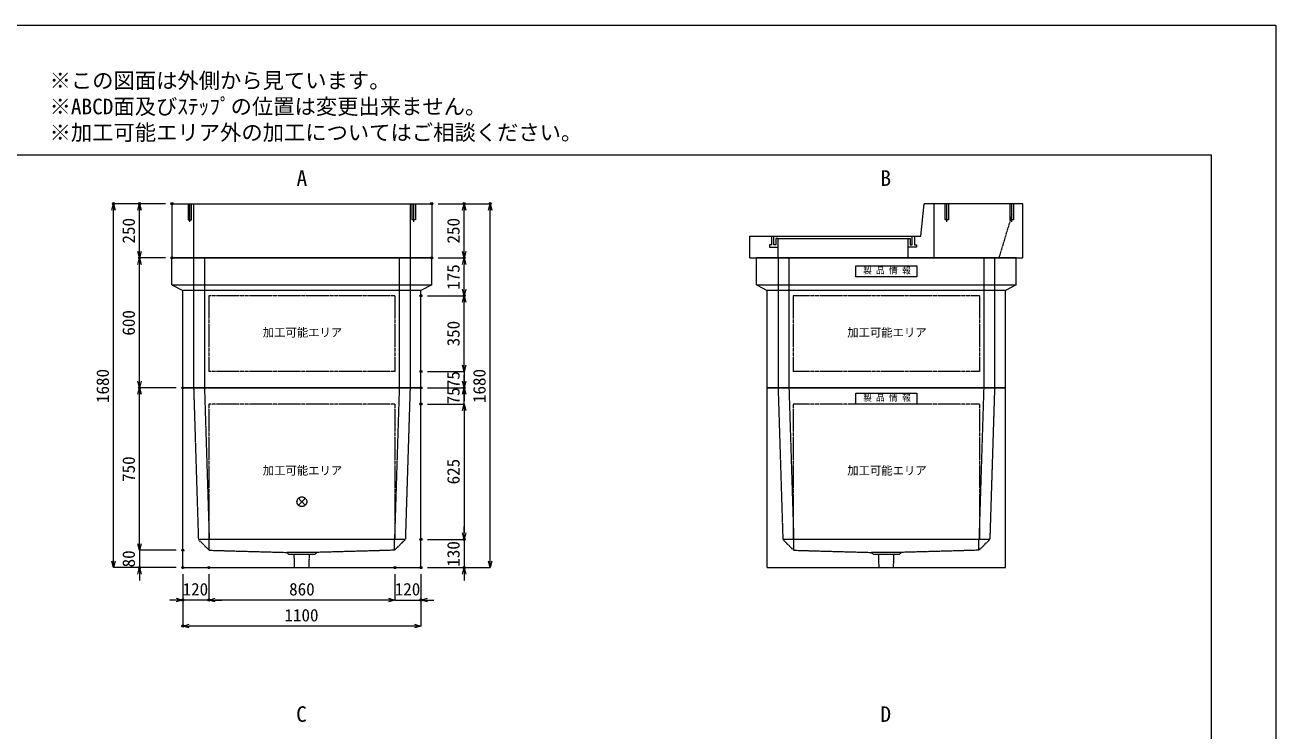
# Model space of a CAD drawing. Units: millimetres, scale not verified. Extents: x -4455 to 4455, y -3150 to 3150.
# Drawn here: x -1324 to 4455, y -109 to 3150 of the extents above; entities that cross this region are included whole.
import ezdxf
from ezdxf.enums import TextEntityAlignment as Align

# ---------------------------------------------------------------- set-up
doc = ezdxf.new("R2010")
doc.units = ezdxf.units.MM
doc.header["$LTSCALE"] = 20
doc.header["$PDMODE"] = 32
doc.header["$PDSIZE"] = 10
doc.linetypes.add('LONG_DASHED1', pattern=[7, 6, -1])
doc.linetypes.add('LONG_DOUBLE_CHAIN', pattern=[21.8, 18, -1, 0.6, -0.6, 0.6, -1])
for name, color, linetype, lineweight in [('0-0_D-TTL', 7, 'Continuous', 9), ('0-1_Defpoints', 7, 'Continuous', 9), ('0-3_D-TTL-TXT', 7, 'Continuous', 9), ('0-5_D-STR-DIM', 3, 'Continuous', 9), ('0-6_0', 7, 'Continuous', 9), ('0-7_D-STR', 7, 'Continuous', 9), ('0-9_D-STR-STR4', 134, 'LONG_DASHED1', 9), ('0-A_D-STR-STR2', 1, 'LONG_DASHED1', 9), ('0-B_D-STR-STR1', 7, 'LONG_DASHED1', 9), ('0-C_D-STR-STR5', 1, 'LONG_DOUBLE_CHAIN', 9)]:
    doc.layers.add(name, color=color, linetype=linetype, lineweight=lineweight)
doc.layers.add('0-4_D-STR-TXT', color=7, linetype='Continuous')
doc.styles.add('ＭＳ ゴシック', font='')
doc.styles.get('ＭＳ ゴシック').set_extended_font_data('MS Gothic')

# ---------------------------------------------------------------- blocks, each defined once
blk = doc.blocks.new('A$C4DE05FD1')
at = {"layer": '0-0_D-TTL', "color": 134}
for p, q in [((4000, 76000), (114800, 76000)), ((114800, 76000), (114800, 4000))]:
    blk.add_line(p, q, dxfattribs=at)
at = {"layer": '0-1_Defpoints', "color": 134}
for p, q in [((0, 84000), (118800, 84000)), ((118800, 84000), (118800, 0))]:
    blk.add_line(p, q, dxfattribs=at)
at = {"layer": '0-3_D-TTL-TXT', "style": 'ＭＳ ゴシック'}
for s, p in [('※この図面は外側から見ています。', (43260.9, 79815.7)), ('※ABCD面及びｽﾃｯﾌﾟの位置は変更出来ません。', (43260.9, 78215.7)), ('※加工可能エリア外の加工についてはご相談ください。', (43260.9, 76615.7))]:
    blk.add_text(s, height=962.2, dxfattribs=at).set_placement(p, align=Align.BOTTOM_LEFT)
blk = doc.blocks.new('_Open30')
at = {"layer": '0-6_0'}
blk.add_line((0, 0), (-20, 0), dxfattribs=at)
blk.add_lwpolyline([(-20, 5.36), (0, 0), (-20, -5.36)], dxfattribs=at)
blk = doc.blocks.new('A$C31CA379A')
at = {"layer": '0-4_D-STR-TXT', "style": 'ＭＳ ゴシック'}
for s, p in [('A', (-326.2, -2190.5)), ('B', (35638.7, -2190.5)), ('C', (-351.4, -35190.9)), ('D', (35638.7, -35190.5))]:
    blk.add_text(s, height=962.2, dxfattribs=at).set_placement(p, align=Align.BOTTOM_LEFT)
blk = doc.blocks.new('A$C451E53F1')
at = {"layer": '0-7_D-STR'}
for p, q in [((12000, 12000), (-12000, 12000)), ((-12000, 9500), (-12000, 12000)), ((12000, 9500), (12000, 12000)), ((-12000, 9500), (-11000, 9000)), ((-12000, 9500), (12000, 9500)), ((12000, 9500), (11000, 9000)), ((-11000, 0), (-11000, 9000)), ((11000, 9000), (-11000, 9000)), ((11000, 0), (11000, 9000)), ((11000, 0), (-11000, 0))]:
    blk.add_line(p, q, dxfattribs=at)
at = {"layer": '0-7_D-STR', "linetype": 'LONG_DASHED1'}
for p, q in [((-10000, 12000), (-10000, 0)), ((-9000, 12000), (-9000, 0)), ((9000, 12000), (9000, 0)), ((10000, 12000), (10000, 0))]:
    blk.add_line(p, q, dxfattribs=at)
at = {"layer": '0-C_D-STR-STR5'}
for p, q in [((8600, 8500), (8600, 1500)), ((8600, 1500), (-8600, 1500))]:
    blk.add_line(p, q, dxfattribs=at)
blk.add_lwpolyline([(8600, 8500), (-8600, 8500), (-8600, 1500)], dxfattribs=at)
blk = doc.blocks.new('A$C737D46CD')
at = {"layer": '0-B_D-STR-STR1', "linetype": 'Continuous'}
blk.add_lwpolyline([(-2820, 0), (2820, 0), (2820, -1000), (-2820, -1000)], close=True, dxfattribs=at)
at = {"layer": '0-B_D-STR-STR1', "style": 'ＭＳ ゴシック'}
blk.add_text('製 品 情 報', height=577.3, dxfattribs=at).set_placement((-2149.7, -882.5), align=Align.BOTTOM_LEFT)
blk = doc.blocks.new('A$C11D6768D')
at = {"layer": '0-7_D-STR'}
for p, q in [((12000, 12000), (-12000, 12000)), ((-12000, 9500), (-12000, 12000)), ((12000, 9500), (12000, 12000)), ((-12000, 9500), (-11000, 9000)), ((-12000, 9500), (12000, 9500)), ((12000, 9500), (11000, 9000)), ((-11000, 0), (-11000, 9000)), ((11000, 9000), (-11000, 9000)), ((11000, 0), (11000, 9000)), ((11000, 0), (-11000, 0))]:
    blk.add_line(p, q, dxfattribs=at)
at = {"layer": '0-7_D-STR', "linetype": 'LONG_DASHED1'}
for p, q in [((-10000, 12000), (-10000, 0)), ((-9000, 12000), (-9000, 0)), ((9000, 12000), (9000, 0)), ((10000, 12000), (10000, 0))]:
    blk.add_line(p, q, dxfattribs=at)
at = {"layer": '0-C_D-STR-STR5'}
for p, q in [((8600, 8500), (8600, 1500)), ((8600, 1500), (-8600, 1500))]:
    blk.add_line(p, q, dxfattribs=at)
blk.add_lwpolyline([(8600, 8500), (-8600, 8500), (-8600, 1500)], dxfattribs=at)
at = {"layer": '0-B_D-STR-STR1'}
blk.add_blockref('A$C737D46CD', (0, 11250), dxfattribs=at)
blk = doc.blocks.new('A$C531455C1')
at = {"layer": '0-7_D-STR'}
for p, q in [((-11000, 0), (11000, 0)), ((-11000, -16600), (-11000, 0)), ((11000, -16600), (11000, 0)), ((-11000, -16600), (11000, -16600))]:
    blk.add_line(p, q, dxfattribs=at)
at = {"layer": '0-7_D-STR', "linetype": 'LONG_DASHED1'}
for p, q in [((-10000, 0), (-9560, -14000)), ((-9000, 0), (-8560, -14000)), ((9000, 0), (8560, -14000)), ((10000, 0), (9560, -14000)), ((-8560, -15000), (-9560, -14000)), ((9560, -14000), (-9560, -14000)), ((-8560, -15000), (-8560, -14000)), ((-8560, -15000), (-1400, -15200)), ((8560, -15000), (1400, -15200)), ((8560, -15000), (9560, -14000)), ((8560, -15000), (8560, -14000)), ((-1200, -15380), (-1400, -15200)), ((1400, -15200), (-1400, -15200)), ((1200, -15380), (-1200, -15380)), ((-666, -16600), (-705, -15380)), ((666, -16600), (705, -15380)), ((1200, -15380), (1400, -15200))]:
    blk.add_line(p, q, dxfattribs=at)
at = {"layer": '0-C_D-STR-STR5'}
for p, q in [((8600, -1500), (8600, -14000)), ((8600, -14000), (-8600, -14000))]:
    blk.add_line(p, q, dxfattribs=at)
blk.add_lwpolyline([(8600, -1500), (-8600, -1500), (-8600, -14000)], dxfattribs=at)
at = {"layer": '0-B_D-STR-STR1'}
blk.add_blockref('A$C737D46CD', (0, -500), dxfattribs=at)
blk = doc.blocks.new('A$C7CE826D1')
at = {"layer": '0-7_D-STR'}
for p, q in [((-11000, 0), (11000, 0)), ((-11000, -16600), (-11000, 0)), ((11000, -16600), (11000, 0)), ((-11000, -16600), (11000, -16600))]:
    blk.add_line(p, q, dxfattribs=at)
at = {"layer": '0-7_D-STR', "linetype": 'LONG_DASHED1'}
for p, q in [((-10000, 0), (-9560, -14000)), ((-9000, 0), (-8560, -14000)), ((9000, 0), (8560, -14000)), ((10000, 0), (9560, -14000)), ((-8560, -15000), (-9560, -14000)), ((9560, -14000), (-9560, -14000)), ((-8560, -15000), (-8560, -14000)), ((-8560, -15000), (-1400, -15200)), ((8560, -15000), (1400, -15200)), ((8560, -15000), (9560, -14000)), ((8560, -15000), (8560, -14000)), ((-1200, -15380), (-1400, -15200)), ((1400, -15200), (-1400, -15200)), ((1200, -15380), (-1200, -15380)), ((-666, -16600), (-705, -15380)), ((666, -16600), (705, -15380)), ((1200, -15380), (1400, -15200))]:
    blk.add_line(p, q, dxfattribs=at)
at = {"layer": '0-C_D-STR-STR5'}
for p, q in [((8600, -1500), (-8600, -1500)), ((-8600, -1500), (-8600, -14000)), ((8600, -1500), (8600, -14000)), ((8600, -14000), (-8600, -14000))]:
    blk.add_line(p, q, dxfattribs=at)
blk = doc.blocks.new('A$C466D2232')
at = {"layer": '0-7_D-STR'}
for p, q in [((3200, 2000), (3500, 5000)), ((12600, 5000), (3500, 5000)), ((12600, 0), (12600, 5000)), ((-12600, 2000), (3200, 2000)), ((-12600, 0), (-12600, 2000)), ((-12600, 0), (12600, 0))]:
    blk.add_line(p, q, dxfattribs=at)
at = {"layer": '0-7_D-STR', "linetype": 'LONG_DASHED1'}
for p, q in [((4400, 5000), (4400, 0)), ((11600, 4000), (11600, 5000)), ((11600, 4000), (10400, 0)), ((-10000, 0), (-10000, 1800)), ((2000, 1800), (2000, 0))]:
    blk.add_line(p, q, dxfattribs=at)
at = {"layer": '0-9_D-STR-STR4'}
for points in [[(-10600, 2000), (-10600, 1200), (-10800, 1200), (-10800, 1000), (-10000, 1000)], [(-10000, 1800), (-10200, 1800), (-10200, 1200), (-10400, 1200), (-10400, 2000)], [(-10000, 1800), (2000, 1800), (2200, 1800)], [(2600, 2000), (2600, 1200), (2800, 1200), (2800, 1000), (2000, 1000)], [(2200, 1800), (2200, 1200), (2400, 1200), (2400, 2000)]]:
    blk.add_lwpolyline(points, dxfattribs=at)
at = {"layer": '0-A_D-STR-STR2'}
for p, q in [((5595.6, 3340), (5595.6, 5000)), ((11600, 3340), (11600, 5000))]:
    blk.add_line(p, q, dxfattribs=at)
for points in [[(5755.6, 5000), (5755.6, 3500), (5435.6, 3500), (5435.6, 5000)], [(11760, 5000), (11760, 3500), (11440, 3500), (11440, 5000)]]:
    blk.add_lwpolyline(points, dxfattribs=at)
blk = doc.blocks.new('A$C40681761')
at = {"layer": '0-7_D-STR'}
for p, q in [((-12000, 5000), (12000, 5000)), ((-12000, 5000), (-12000, 0)), ((12000, 5000), (12000, 0)), ((-12000, 0), (12000, 0))]:
    blk.add_line(p, q, dxfattribs=at)
at = {"layer": '0-7_D-STR', "linetype": 'LONG_DASHED1'}
for p, q in [((-10000, 5000), (-10000, 0)), ((10000, 5000), (10000, 0))]:
    blk.add_line(p, q, dxfattribs=at)
at = {"layer": '0-A_D-STR-STR2'}
for p, q in [((-10350, 3340), (-10350, 5000)), ((10350, 3340), (10350, 5000))]:
    blk.add_line(p, q, dxfattribs=at)
for points in [[(-10510, 5000), (-10510, 3500), (-10190, 3500), (-10190, 5000)], [(10510, 5000), (10510, 3500), (10190, 3500), (10190, 5000)]]:
    blk.add_lwpolyline(points, dxfattribs=at)
blk = doc.blocks.new('A$C1C640AAB')
at = {"layer": '0-C_D-STR-STR5'}
for p, q in [((-318.2, -318.2), (318.2, 318.2)), ((-318.2, 318.2), (318.2, -318.2))]:
    blk.add_line(p, q, dxfattribs=at)
blk.add_circle((0, 0), 450, dxfattribs=at)

msp = doc.modelspace()

# ---------------------------------------------------------------- linework, layer by layer
at = {"layer": '0-1_Defpoints'}
for p in [(-915, 2325), (-795, 2325), (-645, 2325), (555, 2325), (705, 2325), (825, 2325), (-795, 2075), (-645, 2075), (-645, 2075), (555, 2075), (555, 2075), (705, 2075), (505, 1900), (705, 1900), (505, 1550), (-795, 1475), (-595, 1475), (-595, 1475), (505, 1475), (505, 1475), (705, 1475), (705, 1475), (505, 1400), (505, 775), (705, 775), (-595, 725), (-795, 645), (-595, 645), (-595, 645), (-475, 645), (385, 645), (505, 645), (505, 645), (705, 645), (-595, 495), (-475, 495), (505, 495), (-595, 375)]:
    msp.add_point(p, dxfattribs=at)
at = {"layer": '0-5_D-STR-DIM'}
for p, q in [((-675, 2325), (-915, 2325)), ((-675, 2325), (-795, 2325)), ((585, 2325), (705, 2325)), ((585, 2325), (825, 2325)), ((-915, 675), (-915, 2295)), ((-795, 2105), (-795, 2295)), ((705, 2105), (705, 2295)), ((825, 675), (825, 2295)), ((-675, 2075), (-795, 2075)), ((-675, 2075), (-795, 2075)), ((-795, 1505), (-795, 2045)), ((585, 2075), (705, 2075)), ((585, 2075), (705, 2075)), ((705, 1930), (705, 2045)), ((535, 1900), (705, 1900)), ((535, 1900), (705, 1900)), ((705, 1580), (705, 1870)), ((705, 1580), (705, 1610)), ((535, 1550), (705, 1550)), ((535, 1550), (705, 1550)), ((705, 1550), (705, 1475)), ((705, 1505), (705, 1535)), ((-625, 1475), (-795, 1475)), ((-625, 1475), (-795, 1475)), ((-795, 755), (-795, 1445)), ((535, 1475), (705, 1475)), ((535, 1475), (705, 1475)), ((705, 1400), (705, 1475)), ((705, 1445), (705, 1415)), ((535, 1400), (705, 1400)), ((535, 1400), (705, 1400)), ((705, 1370), (705, 1340)), ((705, 1370), (705, 805)), ((705, 805), (705, 835)), ((-795, 755), (-795, 785)), ((535, 775), (705, 775)), ((535, 775), (705, 775)), ((705, 775), (705, 645)), ((-625, 725), (-795, 725)), ((-625, 725), (-795, 725)), ((-795, 725), (-795, 645)), ((-625, 645), (-915, 645)), ((-625, 645), (-795, 645)), ((535, 645), (825, 645)), ((535, 645), (705, 645)), ((-795, 615), (-795, 585)), ((-595, 615), (-595, 375)), ((-595, 615), (-595, 495)), ((-475, 615), (-475, 495)), ((-475, 615), (-475, 495)), ((385, 615), (385, 495)), ((385, 615), (385, 495)), ((505, 615), (505, 495)), ((505, 615), (505, 375)), ((705, 615), (705, 585)), ((-625, 495), (-655, 495)), ((-475, 495), (-595, 495)), ((355, 495), (-445, 495)), ((-445, 495), (-415, 495)), ((355, 495), (325, 495)), ((385, 495), (505, 495)), ((535, 495), (565, 495)), ((475, 375), (-565, 375))]:
    msp.add_line(p, q, dxfattribs=at)

# ---------------------------------------------------------------- block references
at = {"layer": '0-0_D-TTL', "xscale": 0.075, "yscale": 0.075}
msp.add_blockref('A$C4DE05FD1', (-4455, -3150), dxfattribs=at)
at = {"layer": '0-4_D-STR-TXT', "xscale": 0.075, "yscale": 0.075}
msp.add_blockref('A$C31CA379A', (-45, 2550), dxfattribs=at)
at = {"layer": '0-5_D-STR-DIM', "xscale": 1.5, "yscale": 1.5}
for p, rotation in [((-915, 2325), 90), ((-795, 2325), 90), ((705, 2325), 90), ((825, 2325), 90), ((-795, 2075), 270), ((705, 2075), 270), ((-795, 2075), 90), ((705, 2075), 90), ((705, 1900), 270), ((705, 1900), 90), ((705, 1550), 270), ((705, 1550), 270), ((-795, 1475), 270), ((705, 1475), 270), ((-795, 1475), 90), ((705, 1475), 90), ((705, 1400), 90), ((705, 1400), 90), ((-795, 725), 270), ((-795, 725), 270), ((705, 775), 270), ((705, 775), 270), ((-915, 645), 270), ((-795, 645), 90), ((705, 645), 90), ((825, 645), 270), ((-475, 495), 180), ((-475, 495), 180), ((505, 495), 180), ((-595, 375), 180)]:
    msp.add_blockref('_Open30', p, dxfattribs=dict(at, rotation=rotation))
for p in [(-595, 495), (385, 495), (385, 495), (505, 375)]:
    msp.add_blockref('_Open30', p, dxfattribs=at)
at = {"layer": '0-7_D-STR', "xscale": 0.05, "yscale": 0.05}
for name, p in [('A$C40681761', (-45, 2075)), ('A$C466D2232', (2655, 2075)), ('A$C451E53F1', (-45, 1475)), ('A$C11D6768D', (2655, 1475)), ('A$C7CE826D1', (-45, 1475)), ('A$C531455C1', (2655, 1475))]:
    msp.add_blockref(name, p, dxfattribs=at)
at = {"layer": '0-C_D-STR-STR5', "xscale": 0.05, "yscale": 0.05}
msp.add_blockref('A$C1C640AAB', (-45, 949), dxfattribs=at)

# ---------------------------------------------------------------- texts
at = {"layer": '0-5_D-STR-DIM', "style": 'ＭＳ ゴシック'}
for s, p in [('250', (-798.89, 2141.19)), ('250', (701.11, 2141.19)), ('175', (701.11, 1927.48)), ('600', (-798.9, 1715.88)), ('350', (701.11, 1666.34)), ('1680', (-918.89, 1404.7)), ('75', (701.11, 1473.37)), ('1680', (821.11, 1404.7)), ('75', (701.11, 1398.37)), ('750', (-798.89, 1040.59)), ('625', (701.11, 1029.16)), ('130', (701.11, 649.2)), ('80', (-798.9, 645.85))]:
    msp.add_text(s, height=57.77, rotation=90, dxfattribs=at).set_placement(p, align=Align.BOTTOM_LEFT)
for s, p in [('120', (-595.8, 498.89)), ('860', (-103.66, 498.9)), ('120', (384.2, 498.89)), ('1100', (-125.3, 378.89))]:
    msp.add_text(s, height=57.77, dxfattribs=at).set_placement(p, align=Align.BOTTOM_LEFT)
at = {"layer": '0-C_D-STR-STR5', "style": 'ＭＳ ゴシック'}
for p in [(-225.47, 1699.72), (2474.53, 1699.72), (-225.47, 1062.22), (2474.53, 1062.22)]:
    msp.add_text('加工可能エリア', height=38.42, dxfattribs=at).set_placement(p, align=Align.BOTTOM_LEFT)

doc.saveas('drawing.dxf')
